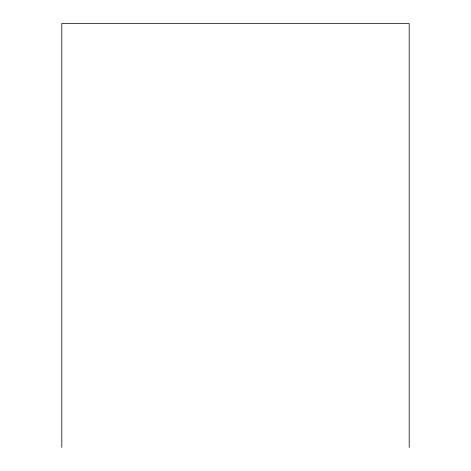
<?xml version="1.0" encoding="UTF-8"?>
<svg xmlns="http://www.w3.org/2000/svg" width="471" height="471" viewBox="0 0 471 471"><rect width="100%" height="100%" fill="white"/><g stroke="black" fill="none" stroke-linecap="round" stroke-linejoin="round"><path stroke-width="0.71" d="M409.193 447.45L409.193 23.55L61.807 23.55L61.807 447.45"/></g></svg>
